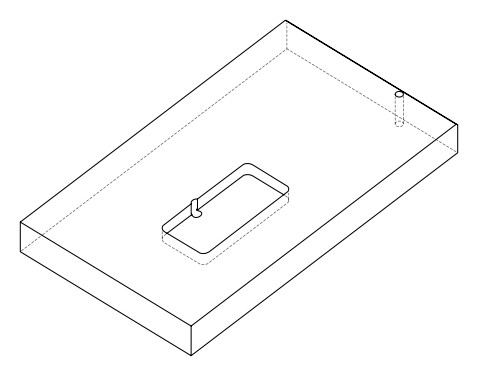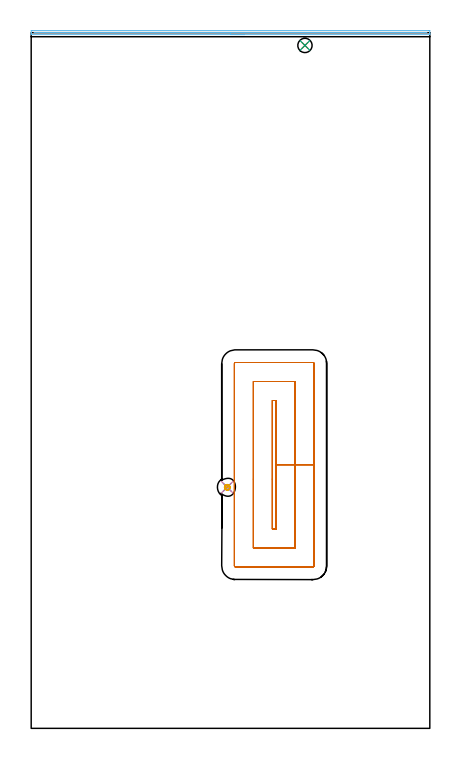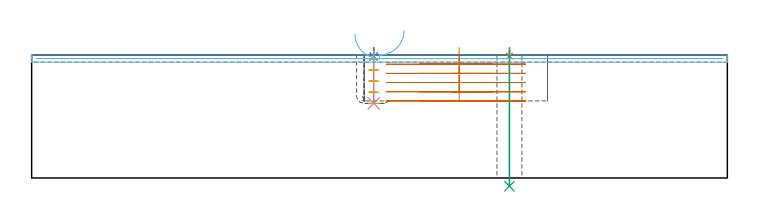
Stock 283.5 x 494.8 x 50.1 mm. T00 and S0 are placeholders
(PLAN: 7 operations, 5 tool changes, 15.1 min)
(1 SPOT_DRILL | STEP1HOLE | NXT0321_9005460120000 | 0.03 min | 1 mm3)
(2 SPOT_DRILL_1 | STEP1POCKET | NXT0321_9005460120000 | 0.03 min | 2 mm3)
(3 DRILL_THROUGH_HOLE_INTO_CENTER | STEP1HOLE | NXT0301_073 | 0.22 min | 4069 mm3)
(4 DRILL_BLIND_HOLE_INTO_CENTER | STEP1POCKET | NXT0301_128 | 0.09 min | 2090 mm3)
(5 MILL_ROUGH_BLIND_HOLE_CONTOUR | STEP1POCKET | UGT0201_089 | Spiral | 0.41 min | 833 mm3)
(6 AREA_MILL | FG_CHAMFER_SURFACE | UGT0205_001 | 4.67 min | 1192 mm3)
(7 MILL_RECTANGULAR_POCKET | POCKET_RECTANGULAR_STRAIGHT | UGT0201_100 | Follow Part, ap 4.5, ae 75% | 9.69 min | 224372 mm3)
(TOOL NXT0321_9005460120000 | NC Spot Drill, 142deg, 12mm, Carbide, Uncoated | D12 PA142 FL30 Z2)
(TOOL NXT0301_073 | Carbide Drill 10.2mm [860.1-1020-031A1-MM 2214] | D10.2 PA140 FL55 Z2)
(TOOL NXT0301_128 | Carbide Drill 12mm [861.1-1200-036A1-GP GC34] | D12 PA150 FL37.4 Z2)
(TOOL UGT0201_089 | End mill 10 mm | D10 R3 FL22 Z4)
(TOOL UGT0205_001 | Chamfer Mill 20 x 3 x 45 deg. | D20 FL50 Z2)
(TOOL UGT0201_100 | End Mill 18 mm | D18 FL22 Z2)
(OP 1 SPOT_DRILL)
G17 G21 G94 G90
T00 M6
G54
G17 G0 G90 X194.7 Y485.7 S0 M3
G43 Z60.1 H0
G94 G81 G98 Z49.661 F250. R53.1
G80
M5
M2
(OP 2 SPOT_DRILL_1)
G17 G21 G94 G90
T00 M6
G54
G17 G0 G90 X139.4 Y171.5 S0 M3
G43 Z60.1 H0
G94 G81 G98 Z49.497 F250. R53.1
G80
M5
M2
(OP 3 DRILL_THROUGH_HOLE_INTO_CENTER)
G17 G21 G94 G90
T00 M6
G54
G17 G0 G90 X194.7 Y485.7 S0 M3
G43 Z60.1 H1
G94 G73 G98 Z-3.356 F250. Q8.909 R52.1
G80
M5
M2
(OP 4 DRILL_BLIND_HOLE_INTO_CENTER)
G17 G21 G94 G90
T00 M6
G54
G17 G0 G90 X139.4 Y171.5 S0 M3
G43 Z60.1 H1
G94 G81 G98 Z30.4 F250. R52.1
G80
M5
M2
(OP 5 MILL_ROUGH_BLIND_HOLE_CONTOUR)
G17 G21 G94 G90
T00 M6
G54
G17 G0 G90 X139.4 Y171.5 S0 M3
G43 Z60.1 H0
Z48.56
G94 G3 X139.89 Y173.01 R0.834 F250.
X137.782 Y172.676 R1.51
X138.224 Y169.882 R2.
X137.782 Y172.676 R-2.
X138.003 Y171.279 R1.
X139.4 Y171.5 R1.
G0 Z44.02
G3 X139.89 Y173.01 R0.834
X137.782 Y172.676 R1.51
X138.224 Y169.882 R2.
X137.782 Y172.676 R-2.
X138.003 Y171.279 R1.
X139.4 Y171.5 R1.
G0 Z39.48
G3 X139.89 Y173.01 R0.834
X137.782 Y172.676 R1.51
X138.224 Y169.882 R2.
X137.782 Y172.676 R-2.
X138.003 Y171.279 R1.
X139.4 Y171.5 R1.
G0 Z34.94
G3 X139.89 Y173.01 R0.834
X137.782 Y172.676 R1.51
X138.224 Y169.882 R2.
X137.782 Y172.676 R-2.
X138.003 Y171.279 R1.
X139.4 Y171.5 R1.
G0 Z30.4
G3 X139.89 Y173.01 R0.834
X137.782 Y172.676 R1.51
X138.224 Y169.882 R2.
X137.782 Y172.676 R-2.
X138.003 Y171.279 R1.
X139.4 Y171.5 R1.
G0 Z60.1
M5
M2
(OP 6 AREA_MILL)
G17 G21 G94 G90
T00 M6
G54
G17 G0 G90 X151.75 Y493.4 S1061 M3
G43 Z60.1 H0
G94 G1 X151.712 Z59.228 F250.
X151.598 Z58.363
X151.409 Z57.512
X151.147 Z56.68
X150.813 Z55.874
X150.41 Z55.1
X149.942 Z54.364
X149.41 Z53.672
X148.821 Z53.029
X148.178 Z52.44
X147.486 Z51.908
X146.75 Z51.44
X145.976 Z51.037
X145.17 Z50.703
X144.338 Z50.441
X143.486 Z50.252
X142.622 Z50.138
X141.75 Z50.1
X0.17
X0.01 Y493.403 Z50.088
X0.006 Y493.443 Z50.049
X0. Y493.827 Z49.673
Y494.173 Z49.326
Y494.85 Z48.645
Y496.077 Z47.42
X0.002 Y496.291 Z47.205
X0.452 Y496.3 Z47.2
X282.883
X283.049 Y496.299 Z47.201
X283.498 Y496.291 Z47.205
X283.5 Y496.077 Z47.42
Y494.85 Z48.645
Y494.173 Z49.326
Y493.827 Z49.673
Y493.444 Z50.047
X283.491 Y493.403 Z50.088
X283.33 Y493.4 Z50.1
X141.75
Y494.814 Z48.686
X3.332
X2.438 Y494.815 Z48.685
X2.403 Y494.818 Z48.682
X2.073 Y494.85 Z48.65
X2.37 Y494.883 Z48.617
X2.403 Y494.884 Z48.616
X3.26 Y494.886 Z48.614
X280.168
X281.062 Y494.885 Z48.615
X281.097 Y494.882 Z48.618
X281.427 Y494.85 Z48.65
X281.13 Y494.817 Z48.683
X281.097 Y494.816 Z48.684
X280.24 Y494.814 Z48.686
X141.75
X140.878 Z48.724
X140.014 Z48.838
X139.162 Z49.026
X138.33 Z49.289
X137.524 Z49.623
X136.75 Z50.025
X136.014 Z50.494
X135.322 Z51.025
X134.679 Z51.615
X134.09 Z52.258
X133.558 Z52.95
X133.09 Z53.686
X132.687 Z54.46
X132.353 Z55.266
X132.091 Z56.098
X131.902 Z56.949
X131.788 Z57.814
X131.75 Z58.686
G0 Z60.1
M5
M2
(OP 7 MILL_RECTANGULAR_POCKET)
G17 G21 G94 G90
T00 M6
G54
G17 G0 G90 X174.2 Y162.346 S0 M3
G43 Z60.1 H0
Z53.1
G94 G1 Y187.5 Z46.36 F250.
Y233.2 F500.
X171.5
Y177.311
Y141.8
X174.2
Y187.5
X187.7
Y246.7
X158.
Y177.311
Y128.3
X187.7
Y187.5
X201.2
Y259.4
G3 X200.4 Y260.2 R0.8
G1 X145.3
G3 X144.5 Y259.4 R0.8
G1 Y115.6
G3 X145.3 Y114.8 R0.8
G1 X200.4
G3 X201.2 Y115.6 R0.8
G1 Y187.5
Y188.5
G0 X174.2 Y162.346 Z49.36
G1 Y187.5 Z42.62 F250.
Y233.2 F500.
X171.5
Y177.311
Y141.8
X174.2
Y187.5
X187.7
Y246.7
X158.
Y177.311
Y128.3
X187.7
Y187.5
X201.2
Y259.4
G3 X200.4 Y260.2 R0.8
G1 X145.3
G3 X144.5 Y259.4 R0.8
G1 Y115.6
G3 X145.3 Y114.8 R0.8
G1 X200.4
G3 X201.2 Y115.6 R0.8
G1 Y187.5
Y188.5
G0 X174.2 Y162.346 Z45.62
G1 Y187.5 Z38.88 F250.
Y233.2 F500.
X171.5
Y177.311
Y141.8
X174.2
Y187.5
X187.7
Y246.7
X158.
Y177.311
Y128.3
X187.7
Y187.5
X201.2
Y259.4
G3 X200.4 Y260.2 R0.8
G1 X145.3
G3 X144.5 Y259.4 R0.8
G1 Y115.6
G3 X145.3 Y114.8 R0.8
G1 X200.4
G3 X201.2 Y115.6 R0.8
G1 Y187.5
Y188.5
G0 X174.2 Y162.346 Z41.88
G1 Y187.5 Z35.14 F250.
Y233.2 F500.
X171.5
Y177.311
Y141.8
X174.2
Y187.5
X187.7
Y246.7
X158.
Y177.311
Y128.3
X187.7
Y187.5
X201.2
Y259.4
G3 X200.4 Y260.2 R0.8
G1 X145.3
G3 X144.5 Y259.4 R0.8
G1 Y115.6
G3 X145.3 Y114.8 R0.8
G1 X200.4
G3 X201.2 Y115.6 R0.8
G1 Y187.5
Y188.5
G0 X174.2 Y162.346 Z38.14
G1 Y187.5 Z31.4 F250.
Y233.2 F500.
X171.5
Y177.311
Y141.8
X174.2
Y187.5
X187.7
Y246.7
X158.
Y177.311
Y128.3
X187.7
Y187.5
X201.2
Y259.4
G3 X200.4 Y260.2 R0.8
G1 X145.3
G3 X144.5 Y259.4 R0.8
G1 Y115.6
G3 X145.3 Y114.8 R0.8
G1 X200.4
G3 X201.2 Y115.6 R0.8
G1 Y187.5
Y188.5
G0 Z60.1
M5
M2
